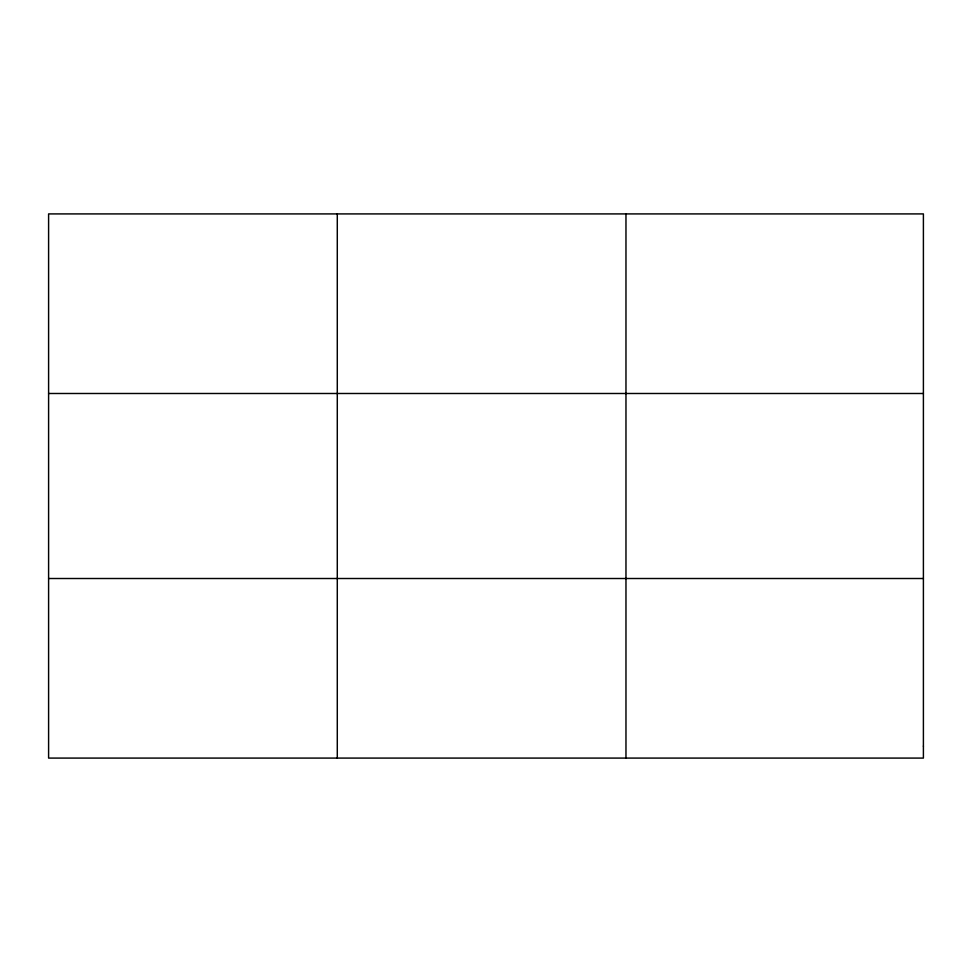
<?xml version="1.0" encoding="UTF-8"?>
<svg xmlns="http://www.w3.org/2000/svg" width="972" height="972" viewBox="0 0 972 972"><rect width="100%" height="100%" fill="white"/><g stroke="black" fill="none" stroke-linecap="round" stroke-linejoin="round"><path stroke-width="1.46" d="M337.284 213.913L337.284 758.087M625.968 213.913L625.968 758.087M48.6 393.49L923.4 393.49M48.6 578.51L923.4 578.51M923.4 746.119L923.4 758.087L48.6 758.087L48.6 213.913L923.4 213.913L923.4 746.119"/></g></svg>
